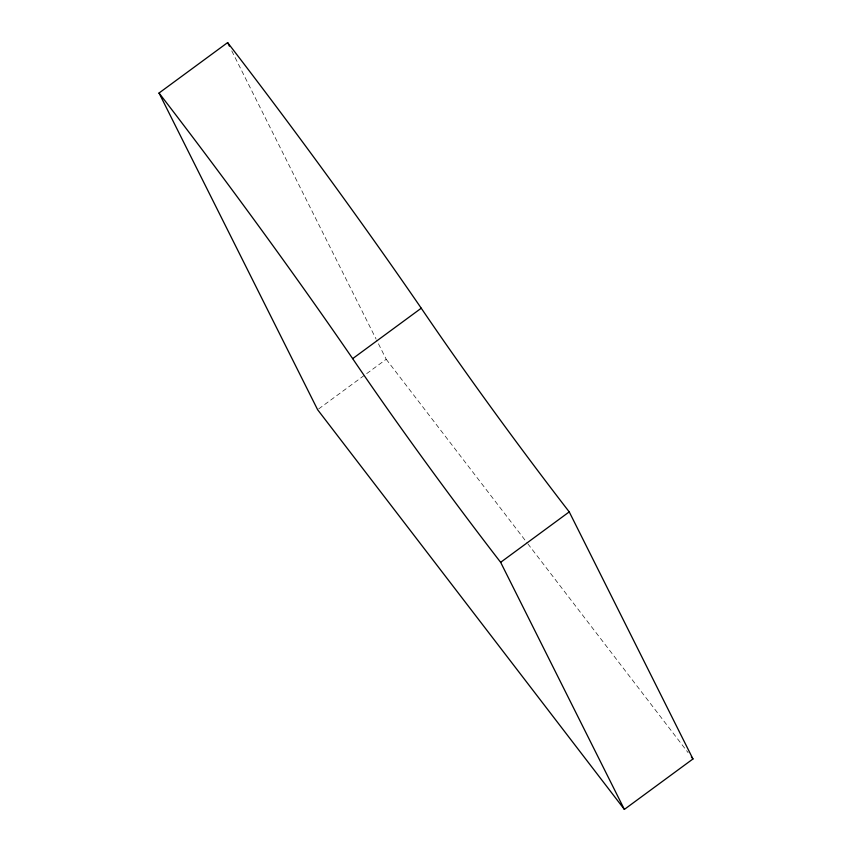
<?xml version="1.0" encoding="UTF-8"?>
<svg xmlns="http://www.w3.org/2000/svg" width="852" height="852" viewBox="0 0 852 852"><rect width="100%" height="100%" fill="white"/><g stroke="black" fill="none" stroke-linecap="round" stroke-linejoin="round"><path stroke-width="0.64" stroke-dasharray="4.26 3.19" d="M318.68 408.917L386.212 359.267L376.701 340.289M386.212 359.267L527.047 542.767M527.857 543.821L688.107 752.635M231.776 50.907L376.115 339.107"/><path stroke-width="1.28" d="M159.036 93.028L227.622 42.6A392.41 23.334 53.7 0 1 421.25 308.211A274.078 16.284 53.7 0 0 566.111 507.856L569.242 511.882L692.964 758.962L624.367 809.4L317.615 409.705L159.036 93.028A392.41 23.334 53.7 0 1 352.664 358.639A274.078 16.284 53.7 0 0 500.646 562.32L624.367 809.4M352.664 358.639L421.25 308.211M500.646 562.32L569.242 511.882M691.345 756.853L692.964 758.962M227.622 42.6L229.401 46.157"/></g></svg>
